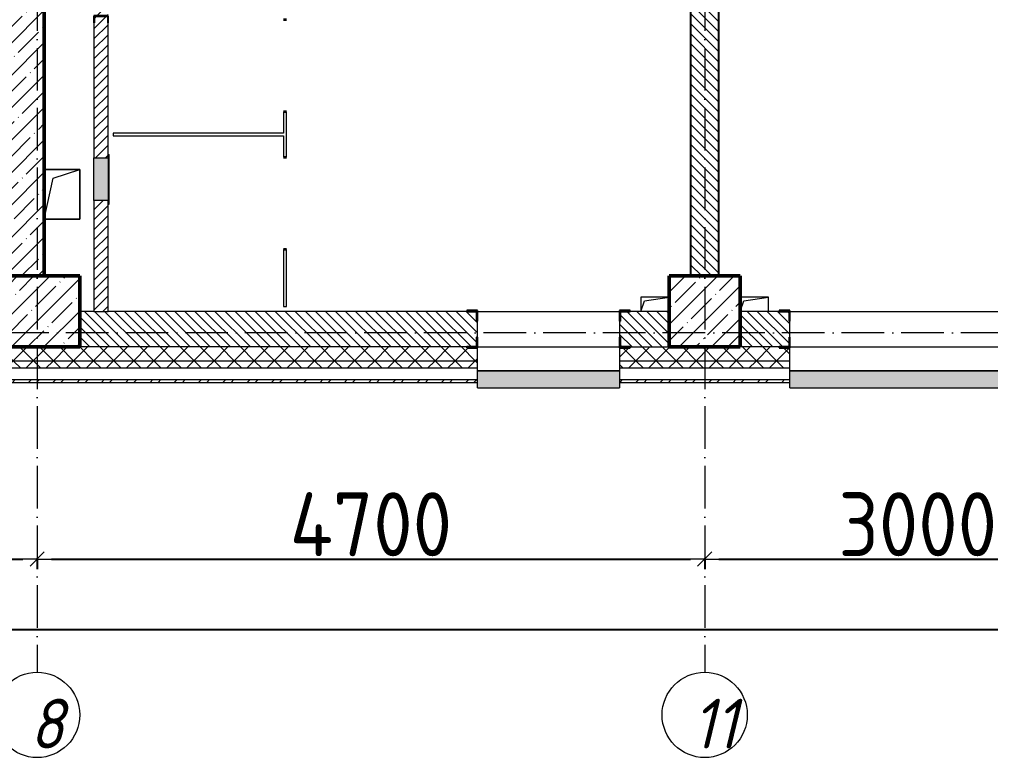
# Model space of a CAD drawing. Header units: millimetres. Extents: x -12989 to 629078, y -109036 to 555275.
# Drawn here: x 56385 to 63223, y 116005 to 121200 of the extents above; entities that cross this region are included whole.
import ezdxf

# ---------------------------------------------------------------- set-up
doc = ezdxf.new("R2010")
doc.units = ezdxf.units.MM
doc.linetypes.add('50_200_ШТРИХ_1Т_ш5_п1_п1_', pattern=[700, 500, -100, 0, -100])
for name, color, linetype, lineweight in [('A-____-____-DIMS', 7, 'Continuous', 9), ('A-DOOR-OPNG-MCUT', 7, 'Continuous', 35), ('A-FLOR-____-OTLN', 7, 'Continuous', 9), ('A-GENM-____-MCUT', 7, 'Continuous', 25), ('A-GENM-____-OTLN', 7, 'Continuous', 9), ('A-GENM-____-OTLN-1', 7, 'Continuous', 25), ('A-GLAZ-____-OTLN', 7, 'Continuous', 9), ('A-WALL-____-MCUT', 7, 'Continuous', 13), ('A-WALL-____-MCUT-1', 7, 'Continuous', 9), ('A-WALL-____-MCUT-2', 7, 'Continuous', 50), ('A-WALL-____-OTLN', 7, 'Continuous', 9), ('A-WALL-____-PATT-1', 7, 'Continuous', 9), ('A-WALL-FNSH-MCUT-1', 7, 'Continuous', 9), ('S-COLS-____-MCUT', 7, 'Continuous', 50), ('S-COLS-____-OTLN', 7, 'Continuous', 9), ('S-GRID-____-IDEN', 7, 'Continuous', 9), ('S-GRID-____-OTLN-1', 7, '50_200_ШТРИХ_1Т_ш5_п1_п1_', 9)]:
    doc.layers.add(name, color=color, linetype=linetype, lineweight=lineweight)
doc.layers.add('A-DOOR-____-OTLN-1', color=7, linetype='Continuous', lineweight=9, true_color=0xffffff)
doc.layers.add('A-GLAZ-____-OTLN-1', color=7, linetype='Continuous', lineweight=9, true_color=0xc0c0c0)
doc.styles.add('ISOCPEUR_I_9', font='isocpeui.ttf', dxfattribs={"width": 0.9, "height": 250})
doc.styles.add('СПДС', font='isocpeur.ttf', dxfattribs={"width": 0.9})
doc.dimstyles.new('Размера А3', dxfattribs={"dimtxt": 200, "dimasz": 100, "dimexe": 70, "dimexo": 100, "dimgap": 20, "dimtad": 1, "dimdec": 0, "dimrnd": 10, "dimzin": 0, "dimdsep": 46, "dimtxsty": 'СПДС', "dimblk": 'ARROWHEAD_6', "dimcen": 1, "dimclrd": 256, "dimclre": 256, "dimclrt": 256, "dimazin": 0, "dimtfac": 1, "dimtdec": 0, "dimtmove": 2, "dimatfit": 3, "dimfxl": 1, "dimtolj": 1, "dimtzin": 0, "dimarcsym": 0})
pattern_1 = [(135, (43259.71, 63713.66), (-35.35534, -35.35534), [])]
pattern_2 = [(45, (43259.71, 63713.66), (-70.71068, 70.71068), []), (135, (43259.71, 63713.66), (-70.71068, -70.71068), [])]

# ---------------------------------------------------------------- blocks, each defined once
blk = doc.blocks.new('BSC_Колонна _Прямоугольная - 500х500-V29-АР1_План отверстий 2 этажа в осях 1-64_Ю-ЯЯ')
at = {"layer": 'S-COLS-____-OTLN'}
h = blk.add_hatch(dxfattribs=at)
h.set_pattern_fill('FP_38', color=256, style=0, pattern_type=2)
h.set_pattern_definition([(45, (-17950, -55431.04), (-114.04925, 114.04925), []), (45, (-17835.95, -55431.04), (-114.04925, 114.04925), [201.613, -40.323, 3.353, -36.97])])
h.paths.add_polyline_path([(-250, -250), (250, -250), (250, 250), (-250, 250), (-250, 179.1)], flags=0)
at = {"layer": 'S-COLS-____-MCUT'}
for p, q in [((250, 250), (-250, 250)), ((-250, 250), (-250, -250)), ((250, -250), (250, 250)), ((-250, -250), (250, -250))]:
    blk.add_line(p, q, dxfattribs=at)
blk = doc.blocks.new('BSC_Колонна _Прямоугольная - 500х500-V59-АР1_План отверстий 2 этажа в осях 1-64_Ю-ЯЯ')
at = {"layer": 'S-COLS-____-OTLN'}
h = blk.add_hatch(dxfattribs=at)
h.set_pattern_fill('FP_70', color=256, style=0, pattern_type=2)
h.set_pattern_definition([(45, (-13300, -55431.04), (-114.04925, 114.04925), []), (45, (-13185.95, -55431.04), (-114.04925, 114.04925), [201.613, -40.323, 3.353, -36.97])])
h.paths.add_polyline_path([(-250, -250), (250, -250), (250, 250), (-250, 250), (-250, 179.1)], flags=0)
at = {"layer": 'S-COLS-____-MCUT'}
for p, q in [((250, 250), (-250, 250)), ((-250, 250), (-250, -250)), ((250, -250), (250, 250)), ((-250, -250), (250, -250))]:
    blk.add_line(p, q, dxfattribs=at)
blk = doc.blocks.new('DOR_ДУ_распашная__1Ст_Прямоугольная_ШЕР - Вн_650х2100h_Кабинки С_у-18405741-АР1_План отверстий 2 этажа в осях 1-64_Ю-ЯЯ')
at = {"layer": 'A-DOOR-OPNG-MCUT'}
for p, q in [((-325, -10), (-325, 10)), ((325, 10), (325, -10))]:
    blk.add_line(p, q, dxfattribs=at)
blk = doc.blocks.new('Фахверк_СКБ_Уголок - 250_2700-27497298-АР1_План отверстий 2 этажа в осях 1-64_Ю-ЯЯ')
at = {"layer": 'A-GENM-____-MCUT'}
for p, q in [((200, 181), (125, 181)), ((125, 181), (125, 106)), ((131, 106), (131, 175)), ((131, 175), (200, 175)), ((200, 175), (200, 181)), ((125, 106), (131, 106)), ((131, -6), (125, -6)), ((125, -6), (125, -81)), ((131, -75), (131, -6)), ((125, -81), (200, -81)), ((200, -75), (131, -75)), ((200, -81), (200, -75))]:
    blk.add_line(p, q, dxfattribs=at)
blk = doc.blocks.new('154_Фахверк_СКБ_Швеллер - Тип_100_3960-28331862-АР1_План отверстий 2 этажа в осях 1-64_Ю-ЯЯ')
at = {"layer": 'A-GENM-____-MCUT'}
for p, q in [((175, 50), (125, 50)), ((125, 50), (125, -50)), ((128, 47), (175, 47)), ((128, -47), (128, 47)), ((175, 47), (175, 50)), ((125, -50), (175, -50)), ((175, -47), (128, -47)), ((175, -50), (175, -47))]:
    blk.add_line(p, q, dxfattribs=at)
blk = doc.blocks.new('AR_Отверстие Ниша - Лючок-32402465-АР1_План отверстий 2 этажа в осях 1-64_Ю-ЯЯ')
at = {"layer": 'A-GLAZ-____-OTLN'}
blk.add_hatch(color=256, dxfattribs=at).paths.add_polyline_path([(150, 50), (-150, 50), (-150, -50), (150, -50)], flags=0)
for p, q in [((-150, 50), (150, 50)), ((-150, -50), (-150, 50)), ((150, 50), (150, -50)), ((150, -50), (-150, -50))]:
    blk.add_line(p, q, dxfattribs=at)
blk = doc.blocks.new('Л_Общий_Лючок - Лючок-29759562-АР1_План отверстий 2 этажа в осях 1-64_Ю-ЯЯ')
at = {"layer": 'A-GLAZ-____-OTLN-1'}
blk.add_hatch(color=256, dxfattribs=at).paths.add_polyline_path([(-24, -6), (324, -6), (324, 0), (-24, 0)], flags=0)
at = {"layer": 'A-GLAZ-____-OTLN'}
for p, q in [((-24, 0), (-24, -6)), ((324, 0), (324, -6)), ((-24, -6), (324, -6))]:
    blk.add_line(p, q, dxfattribs=at)
blk = doc.blocks.new('AR_Отверстие прямоугольное _в плите_ - AR_Отверстие прямоугольное _в плите_-V156-АР1_План отверстий 2 этажа в осях 1-64_Ю-ЯЯ')
at = {"layer": 'A-GENM-____-OTLN'}
for p, q in [((125, 175), (-125, 175)), ((-62.5, 112.5), (125, 175)), ((125, -175), (125, 175)), ((-125, -175), (-62.5, 112.5)), ((-125, -175), (125, -175))]:
    blk.add_line(p, q, dxfattribs=at)
blk = doc.blocks.new('AR_Отверстие прямоугольное _в плите_ - AR_Отверстие прямоугольное _в плите_-30510746-АР1_План отверстий 2 этажа в осях 1-64_Ю-ЯЯ')
at = {"layer": 'A-GENM-____-OTLN'}
for p, q in [((100, 50), (-100, 50)), ((-100, 50), (-100, -50)), ((-100, -50), (-75, 25)), ((-75, 25), (100, 50))]:
    blk.add_line(p, q, dxfattribs=at)
blk = doc.blocks.new('AR_Отверстие прямоугольное _в плите_ - AR_Отверстие прямоугольное _в плите_-V167-АР1_План отверстий 2 этажа в осях 1-64_Ю-ЯЯ')
at = {"layer": 'A-GENM-____-OTLN'}
for p, q in [((100, 50), (-100, 50)), ((-100, -50), (-75, 25)), ((-75, 25), (100, 50)), ((100, -50), (100, 50))]:
    blk.add_line(p, q, dxfattribs=at)
blk = doc.blocks.new('Отлив_СКБ - Отлив витража_120_НВФ-31885283-АР1_План отверстий 2 этажа в осях 1-64_Ю-ЯЯ')
at = {"layer": 'A-GLAZ-____-OTLN-1'}
for points in [[(426.1, -2), (1000, -2), (1000, 0), (0, 0), (0, -2)], [(426.1, -120), (1000, -120), (1000, -2), (0, -2), (0, -120)]]:
    blk.add_hatch(color=256, dxfattribs=at).paths.add_polyline_path(points, flags=0)
at = {"layer": 'A-GLAZ-____-OTLN'}
for p, q in [((0, 0), (1000, 0)), ((1000, -2), (0, -2)), ((0, -120), (0, -83)), ((0, -120), (1000, -120)), ((1000, -83), (1000, -120))]:
    blk.add_line(p, q, dxfattribs=at)
blk = doc.blocks.new('Отлив_СКБ - Отлив витража_120_НВФ-31885687-АР1_План отверстий 2 этажа в осях 1-64_Ю-ЯЯ')
at = {"layer": 'A-GLAZ-____-OTLN-1'}
for points in [[(0, 0), (0, -2), (1800, -2), (1800, 0), (1023.3, 0)], [(0, -83), (0, -120), (1800, -120), (1800, -2), (0, -2), (0, -63)]]:
    blk.add_hatch(color=256, dxfattribs=at).paths.add_polyline_path(points, flags=0)
at = {"layer": 'A-GLAZ-____-OTLN'}
for p, q in [((0, 0), (1800, 0)), ((1800, -2), (0, -2)), ((0, -120), (0, -83)), ((0, -120), (1800, -120)), ((1800, -83), (1800, -120))]:
    blk.add_line(p, q, dxfattribs=at)
blk = doc.blocks.new('Ось сетки - Круг_Ø6_00__ISO-2_5_0_9K_-25732049-АР1_План отверстий 2 этажа в осях 1-64_Ю-ЯЯ')
at = {"layer": 'S-GRID-____-IDEN'}
blk.add_circle((0, 0), 3, dxfattribs=at)
blk = doc.blocks.new('ARROWHEAD_6')
at = {"color": 0, "linetype": 'Continuous'}
for p, q in [((0, 0), (-1, 0)), ((-0.5, -0.5), (0.5, 0.5))]:
    blk.add_line(p, q, dxfattribs=at)
blk = doc.blocks.new('*D2727')
at = {"layer": 'A-____-____-DIMS', "lineweight": -2, "transparency": 16777216}
for p, q in [((-5741.7, 512710.5), (-5741.7, 512634.4)), ((-5641.7, 512704.4), (-2441.7, 512704.4)), ((-2341.7, 512710.5), (-2341.7, 512634.4))]:
    blk.add_line(p, q, dxfattribs=at)
at = {"layer": 'Defpoints', "color": 0, "transparency": 16777216}
for p in [(-5741.7, 512810.5), (-2341.7, 512810.5), (-2341.7, 512704.4)]:
    blk.add_point(p, dxfattribs=at)
at = {"layer": 'A-____-____-DIMS', "lineweight": -2, "transparency": 16777216, "xscale": 100, "yscale": 100, "zscale": 100, "rotation": 180}
blk.add_blockref('ARROWHEAD_6', (-5741.7, 512704.4), dxfattribs=at)
at = {"layer": 'A-____-____-DIMS', "lineweight": -2, "transparency": 16777216, "xscale": 100, "yscale": 100, "zscale": 100}
blk.add_blockref('ARROWHEAD_6', (-2341.7, 512704.4), dxfattribs=at)
at = {"layer": 'A-____-____-DIMS', "transparency": 16777216, "insert": (-4041.7, 512949.4), "char_height": 450, "width": 2.564, "attachment_point": 5, "style": 'СПДС'}
blk.add_mtext('\\A1;3400', dxfattribs=at)
blk = doc.blocks.new('*D2728')
at = {"layer": 'A-____-____-DIMS', "lineweight": -2, "transparency": 16777216}
for p, q in [((-2341.7, 512710.5), (-2341.7, 512634.4)), ((-2241.7, 512704.4), (2258.3, 512704.4)), ((2358.3, 512710.5), (2358.3, 512634.4))]:
    blk.add_line(p, q, dxfattribs=at)
at = {"layer": 'Defpoints', "color": 0, "transparency": 16777216}
for p in [(-2341.7, 512810.5), (2358.3, 512810.5), (2358.3, 512704.4)]:
    blk.add_point(p, dxfattribs=at)
at = {"layer": 'A-____-____-DIMS', "lineweight": -2, "transparency": 16777216, "xscale": 100, "yscale": 100, "zscale": 100, "rotation": 180}
blk.add_blockref('ARROWHEAD_6', (-2341.7, 512704.4), dxfattribs=at)
at = {"layer": 'A-____-____-DIMS', "lineweight": -2, "transparency": 16777216, "xscale": 100, "yscale": 100, "zscale": 100}
blk.add_blockref('ARROWHEAD_6', (2358.3, 512704.4), dxfattribs=at)
at = {"layer": 'A-____-____-DIMS', "transparency": 16777216, "insert": (8.3, 512949.4), "char_height": 450, "width": 2.564, "attachment_point": 5, "style": 'СПДС'}
blk.add_mtext('\\A1;4700', dxfattribs=at)
blk = doc.blocks.new('*D2729')
at = {"layer": 'A-____-____-DIMS', "lineweight": -2, "transparency": 16777216}
for p, q in [((2358.3, 512710.5), (2358.3, 512634.4)), ((2458.3, 512704.4), (5258.3, 512704.4)), ((5358.3, 512710.5), (5358.3, 512634.4))]:
    blk.add_line(p, q, dxfattribs=at)
at = {"layer": 'Defpoints', "color": 0, "transparency": 16777216}
for p in [(2358.3, 512810.5), (5358.3, 512810.5), (5358.3, 512704.4)]:
    blk.add_point(p, dxfattribs=at)
at = {"layer": 'A-____-____-DIMS', "lineweight": -2, "transparency": 16777216, "xscale": 100, "yscale": 100, "zscale": 100, "rotation": 180}
blk.add_blockref('ARROWHEAD_6', (2358.3, 512704.4), dxfattribs=at)
at = {"layer": 'A-____-____-DIMS', "lineweight": -2, "transparency": 16777216, "xscale": 100, "yscale": 100, "zscale": 100}
blk.add_blockref('ARROWHEAD_6', (5358.3, 512704.4), dxfattribs=at)
at = {"layer": 'A-____-____-DIMS', "transparency": 16777216, "insert": (3858.3, 512949.4), "char_height": 450, "width": 2.488, "attachment_point": 5, "style": 'СПДС'}
blk.add_mtext('\\A1;3000', dxfattribs=at)
blk = doc.blocks.new('*D2712')
at = {"layer": 'A-____-____-DIMS', "lineweight": -2, "transparency": 16777216}
for p, q in [((-17941.7, 512213.7), (-17941.7, 512137.6)), ((-17841.7, 512207.6), (55358.3, 512207.6)), ((55458.3, 512213.7), (55458.3, 512137.6))]:
    blk.add_line(p, q, dxfattribs=at)
at = {"layer": 'Defpoints', "color": 0, "transparency": 16777216}
for p in [(-17941.7, 512313.7), (55458.3, 512313.7), (55458.3, 512207.6)]:
    blk.add_point(p, dxfattribs=at)
at = {"layer": 'A-____-____-DIMS', "lineweight": -2, "transparency": 16777216, "xscale": 100, "yscale": 100, "zscale": 100, "rotation": 180}
blk.add_blockref('ARROWHEAD_6', (-17941.7, 512207.6), dxfattribs=at)
at = {"layer": 'A-____-____-DIMS', "lineweight": -2, "transparency": 16777216, "xscale": 100, "yscale": 100, "zscale": 100}
blk.add_blockref('ARROWHEAD_6', (55458.3, 512207.6), dxfattribs=at)
at = {"layer": 'A-____-____-DIMS', "transparency": 16777216, "insert": (18758.3, 512452.6), "char_height": 450, "width": 3.186, "attachment_point": 5, "style": 'СПДС'}
blk.add_mtext('\\A1;73400', dxfattribs=at)
blk = doc.blocks.new('2этаж')
at = {"layer": 'S-GRID-____-OTLN-1', "color": 251, "ltscale": 0.6, "true_color": 0x636466}
for p, q in [((-2341.7, 549908.8), (-2341.7, 511907.5)), ((2358.3, 549908.8), (2358.3, 511907.5)), ((88482.7, 514297), (-20260.4, 514297))]:
    blk.add_line(p, q, dxfattribs=at)
at = {"layer": 'S-GRID-____-IDEN', "xscale": 99.99999999999993, "yscale": 99.99999999999993, "zscale": 99.99999999999993, "rotation": 180}
for p in [(-2341.7, 511607.5), (2358.3, 511607.5)]:
    blk.add_blockref('Ось сетки - Круг_Ø6_00__ISO-2_5_0_9K_-25732049-АР1_План отверстий 2 этажа в осях 1-64_Ю-ЯЯ', p, dxfattribs=at)
at = {"layer": 'S-GRID-____-IDEN', "char_height": 350, "attachment_point": 1, "style": 'ISOCPEUR_I_9'}
for s, insert, width in [('\\fISOCPEUR|b0|i1|c204|p34|;\\W.9;8', (-2392.8, 511721.5), 202.025), ('11', (2271.7, 511721.5), 288.607)]:
    blk.add_mtext(s, dxfattribs=dict(at, insert=insert, width=width))
at = {"layer": 'A-____-____-DIMS'}
for base, p1, p2, picture, middle in [((-2341.7, 512704.4), (-5741.7, 512810.5), (-2341.7, 512810.5), '*D2727', (-4041.7, 512949.4)), ((2358.3, 512704.4), (-2341.7, 512810.5), (2358.3, 512810.5), '*D2728', (8.3, 512949.4)), ((5358.3, 512704.4), (2358.3, 512810.5), (5358.3, 512810.5), '*D2729', (3858.3, 512949.4)), ((55458.3, 512207.6), (-17941.7, 512313.7), (55458.3, 512313.7), '*D2712', (18758.3, 512452.6))]:
    dim = blk.add_linear_dim(base=base, p1=p1, p2=p2, dimstyle='Размера А3', override={"dimtxt": 450}, dxfattribs=at)
    dim.commit()
    dim.dimension.update_dxf_attribs({"geometry": picture, "text_midpoint": middle})

msp = doc.modelspace()

# ---------------------------------------------------------------- hatches: boundary and pattern name
at = {"layer": 'A-WALL-____-PATT-1'}
h = msp.add_hatch(dxfattribs=at)
h.set_pattern_fill('FP_13', color=256, style=0, pattern_type=2)
h.set_pattern_definition([(45, (43259.71, 63713.66), (-114.04925, 114.04925), []), (45, (43373.76, 63713.66), (-114.04925, 114.04925), [201.612, -40.322, 3.353, -36.97])])
h.paths.add_polyline_path([(56309.7115, 119394.7006), (56559.7115, 119394.7006), (56559.7115, 126894.7006), (56309.7115, 126894.7006), (56309.7115, 120938.2505)], flags=0)
h = msp.add_hatch(dxfattribs=at)
h.set_pattern_fill('FP_5', color=256, style=0, pattern_type=2)
h.set_pattern_definition([(45, (43259.71, 63713.66), (-35.35534, 35.35534), [])])
h.paths.add_polyline_path([(57009.7115, 119144.7006), (57009.7115, 119924.7006), (56909.7115, 119924.7006), (56909.7115, 119144.7006)], flags=0)
h.paths.add_polyline_path([(56909.7115, 120224.7006), (57009.7115, 120224.7006), (57009.7115, 121174.7006), (57006.7115, 121174.7006), (57006.7115, 121221.7006), (56912.7115, 121221.7006), (56912.7115, 121174.7006), (56909.7115, 121174.7006), (56909.7115, 120938.2505)], flags=0)
h.paths.add_polyline_path([(56959.4722, 121224.7006), (57009.7115, 121224.7006), (57009.7115, 121769.7006), (56909.7115, 121769.7006), (56909.7115, 121224.7006), (56912.7115, 121224.7006)], flags=0)
h.paths.add_polyline_path([(56977.2952, 121969.7006), (57009.7115, 121969.7006), (57009.7115, 126694.7006), (56909.7115, 126694.7006), (56909.7115, 121969.7006)], flags=0)
h = msp.add_hatch(dxfattribs=at)
h.set_pattern_fill('FP_6', color=256, style=0, pattern_type=2)
h.set_pattern_definition(pattern_1)
h.paths.add_polyline_path([(61109.7115, 119394.7006), (61309.7115, 119394.7006), (61309.7115, 122888.7006), (61240.7115, 122888.7006), (61240.7115, 122894.7006), (61309.7115, 122894.7006), (61309.7115, 126394.7006), (61109.7115, 126394.7006), (61109.7115, 122894.7006), (61178.7115, 122894.7006), (61178.7115, 122888.7006), (61109.7115, 122888.7006), (61109.7115, 120938.2505)], flags=0)
h = msp.add_hatch(dxfattribs=at)
h.set_pattern_fill('FP_6', color=256, style=0, pattern_type=2)
h.set_pattern_definition(pattern_1)
h.paths.add_polyline_path([(60615.7115, 118894.7006), (60959.7115, 118894.7006), (60959.7115, 119144.7006), (60615.7115, 119144.7006), (60615.7115, 119075.7006), (60609.7115, 119075.7006), (60609.7115, 118963.7006), (60615.7115, 118963.7006), (60615.7115, 118898.9863)], flags=0)
h.paths.add_polyline_path([(59152.0364, 118894.7006), (59603.7115, 118895.2776), (59603.7115, 118963.7006), (59609.7115, 118963.7006), (59609.7115, 119075.7006), (59603.7115, 119075.7006), (59603.7115, 119144.7006), (56809.7115, 119144.7006), (56809.7115, 118894.7006), (57384.5357, 118894.7006)], flags=0)
h = msp.add_hatch(dxfattribs=at)
h.set_pattern_fill('FP_6', color=256, style=0, pattern_type=2)
h.set_pattern_definition(pattern_1)
h.paths.add_polyline_path([(63615.7115, 118894.7006), (63959.7115, 118894.7006), (63959.7115, 119144.7006), (63615.7115, 119144.7006), (63615.7115, 119075.7006), (63609.7115, 119075.7006), (63609.7115, 118963.7006), (63615.7115, 118963.7006)], flags=0)
h.paths.add_polyline_path([(61803.2874, 118894.7006), (61803.7115, 118894.7006), (61803.7115, 118963.7006), (61809.7115, 118963.7006), (61809.7115, 119075.7006), (61803.7115, 119075.7006), (61803.2874, 119144.7006), (61459.7115, 119144.7006), (61459.7115, 118894.7006), (61734.7115, 118894.7006)], flags=0)
h = msp.add_hatch(dxfattribs=at)
h.set_pattern_fill('FP_1', color=256, style=0, pattern_type=2)
h.set_pattern_definition(pattern_2)
h.paths.add_polyline_path([(117479.5584, 118794.7006), (117559.7115, 118794.7006), (117559.7115, 118894.7006), (111209.7115, 118894.7006), (111209.7115, 118794.7006), (113944.5571, 118794.7006)], flags=0)
h.paths.add_polyline_path([(108259.7115, 118794.7006), (110209.7115, 118794.7006), (110209.7115, 118894.7006), (108334.7115, 118894.7006), (108334.7115, 118888.7006), (108259.7115, 118888.7006)], flags=0)
h.paths.add_polyline_path([(107259.7115, 118794.7006), (107259.7115, 118888.7006), (107184.7115, 118888.7006), (107184.7115, 118894.7006), (106234.7115, 118894.7006), (106234.7115, 118888.7006), (106159.7115, 118888.7006), (106159.7115, 118794.7006), (106874.5544, 118794.7006)], flags=0)
h.paths.add_polyline_path([(103339.5531, 118794.7006), (104359.7115, 118794.7006), (104359.7115, 118888.7006), (104284.7115, 118888.7006), (104284.7115, 118894.7006), (103234.7115, 118894.7006), (103234.7115, 118888.7006), (103159.7115, 118888.7006), (103159.7115, 118794.7006), (103234.7115, 118794.7006)], flags=0)
h.paths.add_polyline_path([(101359.7115, 118794.7006), (101359.7115, 118888.7006), (101284.7115, 118888.7006), (101284.7115, 118894.7006), (100234.7115, 118894.7006), (100234.7115, 118888.7006), (100159.7115, 118888.7006), (100159.7115, 118794.7006), (100688.3021, 118794.7006)], flags=0)
h.paths.add_polyline_path([(97595.1759, 118794.7006), (98359.7115, 118794.7006), (98359.7115, 118888.7006), (98284.7115, 118888.7006), (98284.7115, 118894.7006), (97234.7115, 118894.7006), (97234.7115, 118888.7006), (97159.7115, 118888.7006), (97159.7115, 118794.7006), (97509.7115, 118794.7006)], flags=0)
h.paths.add_polyline_path([(95284.7115, 118794.7006), (95359.7115, 118794.7006), (95359.7115, 118888.7006), (95284.7115, 118888.7006), (95284.7115, 118894.7006), (94234.7115, 118894.7006), (94234.7115, 118888.7006), (94159.7115, 118888.7006), (94159.7115, 118794.7006), (94502.0497, 118794.7006)], flags=0)
h.paths.add_polyline_path([(91159.7115, 118794.7006), (92359.7115, 118794.7006), (92359.7115, 118888.7006), (92284.7115, 118888.7006), (92284.7115, 118894.7006), (91234.7115, 118894.7006), (91234.7115, 118888.7006), (91159.7115, 118888.7006)], flags=0)
h.paths.add_polyline_path([(85734.7115, 118794.7006), (85809.7115, 118794.7006), (85809.7115, 118888.7006), (85734.7115, 118888.7006), (85734.7115, 118894.7006), (84684.7115, 118894.7006), (84684.7115, 118888.7006), (84609.7115, 118888.7006), (84609.7115, 118794.7006), (85664.5464, 118794.7006)], flags=0)
h.paths.add_polyline_path([(87684.7115, 118794.7006), (89359.7115, 118794.7006), (89359.7115, 118888.7006), (89284.7115, 118888.7006), (89284.7115, 118894.7006), (87684.7115, 118894.7006), (87684.7115, 118888.7006), (87609.7115, 118888.7006), (87609.7115, 118794.7006)], flags=0)
h.paths.add_polyline_path([(82734.7115, 118794.7006), (82809.7115, 118794.7006), (82809.7115, 118888.7006), (82734.7115, 118888.7006), (82734.7115, 118894.7006), (81684.7115, 118894.7006), (81684.7115, 118888.7006), (81609.7115, 118888.7006), (81609.7115, 118794.7006), (82459.7115, 118794.7006)], flags=0)
h.paths.add_polyline_path([(79809.7115, 118794.7006), (79809.7115, 118888.7006), (79734.7115, 118888.7006), (79734.7115, 118894.7006), (78684.7115, 118894.7006), (78684.7115, 118888.7006), (78609.7115, 118888.7006), (78609.7115, 118794.7006), (79478.294, 118794.7006)], flags=0)
h.paths.add_polyline_path([(75609.7115, 118794.7006), (76809.7115, 118794.7006), (76809.7115, 118888.7006), (76734.7115, 118888.7006), (76734.7115, 118894.7006), (75684.7115, 118894.7006), (75684.7115, 118888.7006), (75609.7115, 118888.7006)], flags=0)
h.paths.add_polyline_path([(73809.7115, 118794.7006), (73809.7115, 118888.7006), (73734.7115, 118888.7006), (73734.7115, 118894.7006), (72684.7115, 118894.7006), (72684.7115, 118888.7006), (72609.7115, 118888.7006), (72609.7115, 118794.7006), (73734.7115, 118794.7006)], flags=0)
h.paths.add_polyline_path([(69959.7115, 118794.7006), (70809.7115, 118794.7006), (70809.7115, 118888.7006), (70734.7115, 118888.7006), (70734.7115, 118894.7006), (69684.7115, 118894.7006), (69684.7115, 118888.7006), (69609.7115, 118888.7006), (69609.7115, 118794.7006), (69757.0404, 118794.7006)], flags=0)
h.paths.add_polyline_path([(67809.7115, 118794.7006), (67809.7115, 118888.7006), (67734.7115, 118888.7006), (67734.7115, 118894.7006), (66684.7115, 118894.7006), (66684.7115, 118888.7006), (66609.7115, 118888.7006), (66609.7115, 118794.7006), (67105.7894, 118794.7006)], flags=0)
h.paths.add_polyline_path([(64809.7115, 118794.7006), (64809.7115, 118888.7006), (64734.7115, 118888.7006), (64734.7115, 118894.7006), (63684.7115, 118894.7006), (63684.7115, 118888.7006), (63609.7115, 118888.7006), (63609.7115, 118794.7006), (64734.7115, 118794.7006)], flags=0)
h.paths.add_polyline_path([(61809.7115, 118794.7006), (61809.7115, 118888.7006), (61734.7115, 118888.7006), (61734.7115, 118894.7006), (60684.7115, 118894.7006), (60684.7115, 118888.7006), (60609.7115, 118888.7006), (60609.7115, 118794.7006), (61803.2874, 118794.7006)], flags=0)
h.paths.add_polyline_path([(59609.7115, 118794.7006), (59609.7115, 118888.7006), (59534.7115, 118888.7006), (59534.7115, 118894.7006), (49809.7115, 118894.7006), (49809.7115, 118794.7006), (59152.0364, 118794.7006)], flags=0)
h.paths.add_polyline_path([(48809.7115, 118794.7006), (48809.7115, 118894.7006), (40809.7115, 118894.7006), (40809.7115, 118794.7006), (46779.5317, 118794.7006)], flags=0)
h = msp.add_hatch(dxfattribs=at)
h.set_pattern_fill('FP_1', color=256, style=0, pattern_type=2)
h.set_pattern_definition(pattern_2)
h.paths.add_polyline_path([(117559.7115, 118744.7006), (117559.7115, 118794.7006), (111209.7115, 118794.7006), (111209.7115, 118744.7006), (117479.5584, 118744.7006)], flags=0)
h.paths.add_polyline_path([(110209.7115, 118744.7006), (110209.7115, 118794.7006), (108259.7115, 118794.7006), (108259.7115, 118744.7006), (108642.0551, 118744.7006)], flags=0)
h.paths.add_polyline_path([(107259.7115, 118744.7006), (107259.7115, 118794.7006), (106159.7115, 118794.7006), (106159.7115, 118744.7006), (106874.5544, 118744.7006)], flags=0)
h.paths.add_polyline_path([(104359.7115, 118744.7006), (104359.7115, 118794.7006), (103159.7115, 118794.7006), (103159.7115, 118744.7006), (103339.5531, 118744.7006)], flags=0)
h.paths.add_polyline_path([(101359.7115, 118744.7006), (101359.7115, 118794.7006), (100159.7115, 118794.7006), (100159.7115, 118744.7006), (100688.3021, 118744.7006)], flags=0)
h.paths.add_polyline_path([(98359.7115, 118744.7006), (98359.7115, 118794.7006), (97159.7115, 118794.7006), (97159.7115, 118744.7006), (98037.0511, 118744.7006)], flags=0)
h.paths.add_polyline_path([(94159.7115, 118744.7006), (95359.7115, 118744.7006), (95359.7115, 118794.7006), (94159.7115, 118794.7006)], flags=0)
h.paths.add_polyline_path([(91850.7987, 118744.7006), (92359.7115, 118744.7006), (92359.7115, 118794.7006), (91159.7115, 118794.7006), (91159.7115, 118744.7006)], flags=0)
h.paths.add_polyline_path([(87609.7115, 118744.7006), (89359.7115, 118744.7006), (89359.7115, 118794.7006), (87609.7115, 118794.7006)], flags=0)
h.paths.add_polyline_path([(84609.7115, 118744.7006), (85809.7115, 118744.7006), (85809.7115, 118794.7006), (84609.7115, 118794.7006)], flags=0)
h.paths.add_polyline_path([(82809.7115, 118744.7006), (82809.7115, 118794.7006), (81609.7115, 118794.7006), (81609.7115, 118744.7006), (82129.545, 118744.7006)], flags=0)
h.paths.add_polyline_path([(76809.7115, 118744.7006), (76809.7115, 118794.7006), (75609.7115, 118794.7006), (75609.7115, 118744.7006)], flags=0)
h.paths.add_polyline_path([(78609.7115, 118744.7006), (79809.7115, 118744.7006), (79809.7115, 118794.7006), (78609.7115, 118794.7006)], flags=0)
h.paths.add_polyline_path([(73809.7115, 118744.7006), (73809.7115, 118794.7006), (72609.7115, 118794.7006), (72609.7115, 118744.7006), (73292.0417, 118744.7006)], flags=0)
h.paths.add_polyline_path([(70809.7115, 118744.7006), (70809.7115, 118794.7006), (69609.7115, 118794.7006), (69609.7115, 118744.7006), (70640.7907, 118744.7006)], flags=0)
h.paths.add_polyline_path([(66609.7115, 118744.7006), (67809.7115, 118744.7006), (67809.7115, 118794.7006), (66609.7115, 118794.7006)], flags=0)
h.paths.add_polyline_path([(64809.7115, 118744.7006), (64809.7115, 118794.7006), (63609.7115, 118794.7006), (63609.7115, 118744.7006), (64454.5384, 118744.7006)], flags=0)
h.paths.add_polyline_path([(61803.2874, 118744.7006), (61809.7115, 118744.7006), (61809.7115, 118794.7006), (60609.7115, 118794.7006), (60609.7115, 118744.7006), (60919.537, 118744.7006)], flags=0)
h.paths.add_polyline_path([(59609.7115, 118744.7006), (59609.7115, 118794.7006), (49809.7115, 118794.7006), (49809.7115, 118744.7006), (59152.0364, 118744.7006)], flags=0)
h.paths.add_polyline_path([(48809.7115, 118744.7006), (48809.7115, 118794.7006), (40709.7115, 118794.7006), (40709.7115, 118744.7006), (46779.5317, 118744.7006)], flags=0)
h = msp.add_hatch(dxfattribs=at)
h.set_pattern_fill('FP_3', color=256, style=0, pattern_type=2)
h.set_pattern_definition([(45, (43259.71, 63713.66), (-85.53659, 85.53659), []), (45, (43316.74, 63713.66), (-85.53659, 85.53659), [])])
h.paths.add_polyline_path([(88474.7115, 118644.7006), (88474.7115, 118664.7006), (87609.7115, 118664.7006), (87609.7115, 118644.7006), (88315.7974, 118644.7006)], flags=0)
h.paths.add_polyline_path([(85664.5464, 118644.7006), (85809.7115, 118644.7006), (85809.7115, 118664.7006), (84609.7115, 118664.7006), (84609.7115, 118644.7006)], flags=0)
h.paths.add_polyline_path([(82129.545, 118644.7006), (82809.7115, 118644.7006), (82809.7115, 118664.7006), (81609.7115, 118664.7006), (81609.7115, 118644.7006)], flags=0)
h.paths.add_polyline_path([(79809.7115, 118644.7006), (79809.7115, 118664.7006), (78609.7115, 118664.7006), (78609.7115, 118644.7006), (79478.294, 118644.7006)], flags=0)
h.paths.add_polyline_path([(76809.7115, 118644.7006), (76809.7115, 118664.7006), (75609.7115, 118664.7006), (75609.7115, 118644.7006)], flags=0)
h.paths.add_polyline_path([(73809.7115, 118644.7006), (73809.7115, 118664.7006), (72609.7115, 118664.7006), (72609.7115, 118644.7006), (73292.0417, 118644.7006)], flags=0)
h.paths.add_polyline_path([(70640.7907, 118644.7006), (70809.7115, 118644.7006), (70809.7115, 118664.7006), (69609.7115, 118664.7006), (69609.7115, 118644.7006), (69757.0404, 118644.7006)], flags=0)
h.paths.add_polyline_path([(67809.7115, 118644.7006), (67809.7115, 118664.7006), (66609.7115, 118664.7006), (66609.7115, 118644.7006), (67105.7894, 118644.7006)], flags=0)
h.paths.add_polyline_path([(64454.5384, 118644.7006), (64809.7115, 118644.7006), (64809.7115, 118664.7006), (63609.7115, 118664.7006), (63609.7115, 118644.7006)], flags=0)
h.paths.add_polyline_path([(60609.7115, 118644.7006), (61809.7115, 118644.7006), (61809.7115, 118664.7006), (60609.7115, 118664.7006)], flags=0)
h.paths.add_polyline_path([(59609.7115, 118644.7006), (59609.7115, 118664.7006), (49809.7115, 118664.7006), (49809.7115, 118644.7006), (59152.0364, 118644.7006)], flags=0)
h.paths.add_polyline_path([(48809.7115, 118644.7006), (48809.7115, 118664.7006), (40579.7115, 118664.7006), (40579.7115, 118644.7006), (46779.5317, 118644.7006)], flags=0)

# ---------------------------------------------------------------- linework, layer by layer
for points in [[(61109.7115, 126394.7006), (61109.7115, 119394.7006)], [(61309.7115, 119394.7006), (61309.7115, 126194.7006)]]:
    msp.add_lwpolyline(points)
at = {"layer": 'A-FLOR-____-OTLN'}
for p, q in [((56559.7115, 120144.7006), (56809.7115, 120144.7006)), ((56809.7115, 120144.7006), (56809.7115, 119794.7006)), ((56809.7115, 119794.7006), (56559.7115, 119794.7006))]:
    msp.add_line(p, q, dxfattribs=at)
at = {"layer": 'A-WALL-____-MCUT'}
for p, q in [((61109.7115, 122819.7006), (61109.7115, 119394.7006)), ((61309.7115, 119394.7006), (61309.7115, 122819.7006)), ((56909.7115, 119144.7006), (56809.7115, 119144.7006)), ((56909.7115, 119144.7006), (57009.7115, 119144.7006)), ((59534.7115, 119144.7006), (57009.7115, 119144.7006)), ((60959.7115, 119144.7006), (60684.7115, 119144.7006)), ((61734.7115, 119144.7006), (61459.7115, 119144.7006)), ((59609.7115, 118963.7006), (59609.7115, 119075.7006)), ((60609.7115, 119075.7006), (60609.7115, 118963.7006)), ((61809.7115, 118963.7006), (61809.7115, 119075.7006)), ((59534.7115, 118894.7006), (56809.7115, 118894.7006)), ((59609.7115, 118664.7006), (59609.7115, 118888.7006)), ((60609.7115, 118888.7006), (60609.7115, 118664.7006)), ((60684.7115, 118894.7006), (60959.7115, 118894.7006)), ((61809.7115, 118664.7006), (61809.7115, 118888.7006)), ((49809.7115, 118664.7006), (59609.7115, 118664.7006)), ((60609.7115, 118664.7006), (61809.7115, 118664.7006))]:
    msp.add_line(p, q, dxfattribs=at)
at = {"layer": 'A-WALL-____-MCUT-1'}
for p, q in [((61734.7115, 118894.7006), (61459.7115, 118894.7006)), ((59609.7115, 118794.7006), (49809.7115, 118794.7006)), ((61809.7115, 118794.7006), (60609.7115, 118794.7006)), ((59609.7115, 118744.7006), (49809.7115, 118744.7006)), ((61809.7115, 118744.7006), (60609.7115, 118744.7006))]:
    msp.add_line(p, q, dxfattribs=at)
at = {"layer": 'A-WALL-____-MCUT-2'}
msp.add_line((56559.7115, 119394.7006), (56559.7115, 126894.7006), dxfattribs=at)
at = {"layer": 'A-WALL-____-OTLN'}
for p, q in [((59609.7115, 119144.7006), (60609.7115, 119144.7006)), ((61809.7115, 119144.7006), (63609.7115, 119144.7006)), ((59609.7115, 118894.7006), (60609.7115, 118894.7006)), ((61809.7115, 118894.7006), (63609.7115, 118894.7006))]:
    msp.add_line(p, q, dxfattribs=at)
at = {"layer": 'A-WALL-FNSH-MCUT-1'}
for p, q in [((56909.7115, 121174.7006), (56909.7115, 120224.7006)), ((57009.7115, 120224.7006), (57009.7115, 121174.7006)), ((58244.7115, 120549.7006), (58244.7115, 120399.7006)), ((58264.7115, 120229.7006), (58264.7115, 120549.7006)), ((58244.7115, 120399.7006), (57044.7115, 120399.7006)), ((57044.7115, 120399.7006), (57044.7115, 120379.7006)), ((57044.7115, 120379.7006), (58244.7115, 120379.7006)), ((58244.7115, 120379.7006), (58244.7115, 120229.7006)), ((56909.7115, 119924.7006), (56909.7115, 119144.7006)), ((57009.7115, 119144.7006), (57009.7115, 119924.7006)), ((58244.7115, 119579.7006), (58244.7115, 119179.7006)), ((58264.7115, 119179.7006), (58264.7115, 119579.7006)), ((58244.7115, 119179.7006), (58264.7115, 119179.7006)), ((49809.7115, 118644.7006), (59609.7115, 118644.7006)), ((59609.7115, 118644.7006), (59609.7115, 118664.7006)), ((60609.7115, 118664.7006), (60609.7115, 118644.7006)), ((60609.7115, 118644.7006), (61809.7115, 118644.7006)), ((61809.7115, 118644.7006), (61809.7115, 118664.7006))]:
    msp.add_line(p, q, dxfattribs=at)

# ---------------------------------------------------------------- block references
msp.add_blockref('2этаж', (58851.3748, -395302.2823))
at = {"layer": 'A-DOOR-____-OTLN-1', "rotation": 90.00000000000007}
for p in [(58254.7115, 120874.7006), (58254.7115, 119904.7006)]:
    msp.add_blockref('DOR_ДУ_распашная__1Ст_Прямоугольная_ШЕР - Вн_650х2100h_Кабинки С_у-18405741-АР1_План отверстий 2 этажа в осях 1-64_Ю-ЯЯ', p, dxfattribs=at)
at = {"layer": 'A-GENM-____-OTLN'}
for name, p in [('AR_Отверстие прямоугольное _в плите_ - AR_Отверстие прямоугольное _в плите_-V156-АР1_План отверстий 2 этажа в осях 1-64_Ю-ЯЯ', (56684.7115, 119969.7006)), ('AR_Отверстие прямоугольное _в плите_ - AR_Отверстие прямоугольное _в плите_-30510746-АР1_План отверстий 2 этажа в осях 1-64_Ю-ЯЯ', (60859.7115, 119194.7006)), ('AR_Отверстие прямоугольное _в плите_ - AR_Отверстие прямоугольное _в плите_-V167-АР1_План отверстий 2 этажа в осях 1-64_Ю-ЯЯ', (61559.7115, 119194.7006))]:
    msp.add_blockref(name, p, dxfattribs=at)
at = {"layer": 'A-GENM-____-OTLN-1'}
for name, p, rotation in [('154_Фахверк_СКБ_Швеллер - Тип_100_3960-28331862-АР1_План отверстий 2 этажа в осях 1-64_Ю-ЯЯ', (56959.7115, 121349.7006), 270.0000000000001), ('Фахверк_СКБ_Уголок - 250_2700-27497298-АР1_План отверстий 2 этажа в осях 1-64_Ю-ЯЯ', (59734.7115, 119069.7006), 180), ('Фахверк_СКБ_Уголок - 250_2700-27497298-АР1_План отверстий 2 этажа в осях 1-64_Ю-ЯЯ', (61934.7115, 119069.7006), 180)]:
    msp.add_blockref(name, p, dxfattribs=dict(at, rotation=rotation))
msp.add_blockref('Фахверк_СКБ_Уголок - 250_2700-27497298-АР1_План отверстий 2 этажа в осях 1-64_Ю-ЯЯ', (60484.7115, 118969.7006), dxfattribs=at)
at = {"layer": 'A-GLAZ-____-OTLN'}
for name, p, rotation in [('AR_Отверстие Ниша - Лючок-32402465-АР1_План отверстий 2 этажа в осях 1-64_Ю-ЯЯ', (56959.7115, 120074.7006), 270.0000000000001), ('Л_Общий_Лючок - Лючок-29759562-АР1_План отверстий 2 этажа в осях 1-64_Ю-ЯЯ', (57009.7115, 119924.7006), 90.0000000000001)]:
    msp.add_blockref(name, p, dxfattribs=dict(at, rotation=rotation))
for name, p in [('Отлив_СКБ - Отлив витража_120_НВФ-31885283-АР1_План отверстий 2 этажа в осях 1-64_Ю-ЯЯ', (59609.7115, 118727.7006)), ('Отлив_СКБ - Отлив витража_120_НВФ-31885687-АР1_План отверстий 2 этажа в осях 1-64_Ю-ЯЯ', (61809.7115, 118727.7006))]:
    msp.add_blockref(name, p, dxfattribs=at)
at = {"layer": 'S-COLS-____-OTLN'}
for name, p in [('BSC_Колонна _Прямоугольная - 500х500-V59-АР1_План отверстий 2 этажа в осях 1-64_Ю-ЯЯ', (56559.7115, 119144.7006)), ('BSC_Колонна _Прямоугольная - 500х500-V29-АР1_План отверстий 2 этажа в осях 1-64_Ю-ЯЯ', (61209.7115, 119144.7006))]:
    msp.add_blockref(name, p, dxfattribs=at)

doc.saveas('drawing.dxf')
